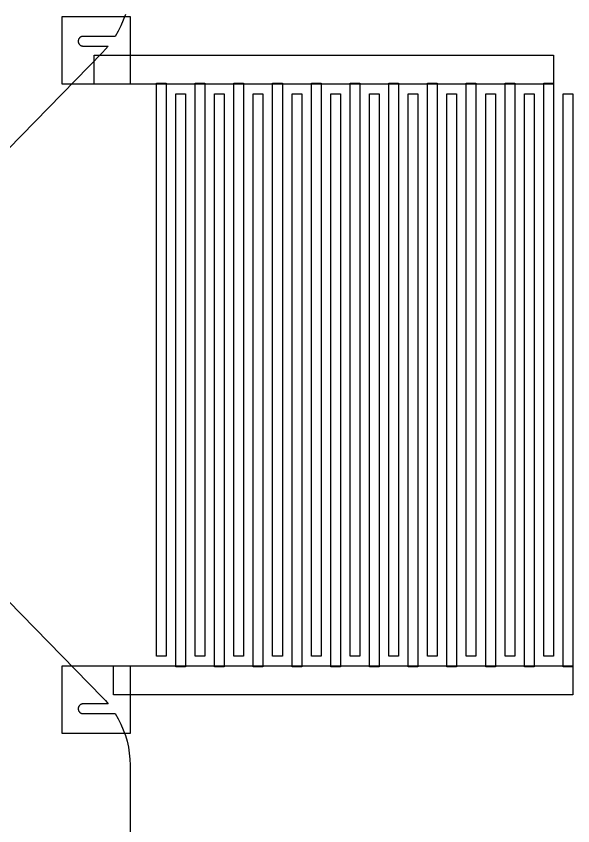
# Model space of a CAD drawing. Extents: x -550 to 354, y -1021 to 1021.
# Drawn here: x 66.2 to 353.6, y -232.6 to 185.1 of the extents above; entities that cross this region are included whole.
import ezdxf

# ---------------------------------------------------------------- set-up
doc = ezdxf.new("R2010")
doc.units = 13
doc.header["$MEASUREMENT"] = 0
doc.layers.add('L6D1800', color=5, linetype='Continuous')
doc.layers.add('L7D1800', color=6, linetype='Continuous')

msp = doc.modelspace()

# ---------------------------------------------------------------- linework, layer by layer
at = {"layer": 'L6D1800'}
for points in [[(90, 150), (90, 185), (125, 185), (125, 150)], [(106.524, 150), (106.524, 165), (343.643, 165), (343.643, 150)], [(138.643, -145), (138.643, 150.5), (143.643, 150.5), (143.643, -145)], [(158.643, -145), (158.643, 150.5), (163.643, 150.5), (163.643, -145)], [(178.643, -145), (178.643, 150.5), (183.643, 150.5), (183.643, -145)], [(198.643, -145), (198.643, 150.5), (203.643, 150.5), (203.643, -145)], [(218.643, -145), (218.643, 150.5), (223.643, 150.5), (223.643, -145)], [(238.643, -145), (238.643, 150.5), (243.643, 150.5), (243.643, -145)], [(258.643, -145), (258.643, 150.5), (263.643, 150.5), (263.643, -145)], [(278.643, -145), (278.643, 150.5), (283.643, 150.5), (283.643, -145)], [(298.643, -145), (298.643, 150.5), (303.643, 150.5), (303.643, -145)], [(318.643, -145), (318.643, 150.5), (323.643, 150.5), (323.643, -145)], [(338.643, -145), (338.643, 150.5), (343.643, 150.5), (343.643, -145)], [(148.643, -150.5), (148.643, 145), (153.643, 145), (153.643, -150.5)], [(168.643, -150.5), (168.643, 145), (173.643, 145), (173.643, -150.5)], [(188.643, -150.5), (188.643, 145), (193.643, 145), (193.643, -150.5)], [(208.643, -150.5), (208.643, 145), (213.643, 145), (213.643, -150.5)], [(228.643, -150.5), (228.643, 145), (233.643, 145), (233.643, -150.5)], [(248.643, -150.5), (248.643, 145), (253.643, 145), (253.643, -150.5)], [(268.643, -150.5), (268.643, 145), (273.643, 145), (273.643, -150.5)], [(288.643, -150.5), (288.643, 145), (293.643, 145), (293.643, -150.5)], [(308.643, -150.5), (308.643, 145), (313.643, 145), (313.643, -150.5)], [(328.643, -150.5), (328.643, 145), (333.643, 145), (333.643, -150.5)], [(348.643, -150.5), (348.643, 145), (353.643, 145), (353.643, -150.5)], [(90, -185), (90, -150), (125, -150), (125, -185)], [(116.524, -165), (116.524, -150), (353.643, -150), (353.643, -165)]]:
    msp.add_lwpolyline(points, close=True, dxfattribs=at)
at = {"layer": 'L7D1800'}
for points in [[(122.576, 186.016), (121.522, 183.073), (120.286, 180.202), (118.872, 177.413), (117.288, 174.718), (100.733, 174.718), (100.582, 174.713), (100.432, 174.7), (100.283, 174.677), (100.135, 174.645), (99.99, 174.605), (99.847, 174.556), (99.707, 174.498), (99.572, 174.432), (99.44, 174.357), (99.313, 174.275), (99.192, 174.186), (99.076, 174.089), (98.966, 173.986), (98.862, 173.876), (98.765, 173.76), (98.676, 173.638), (98.594, 173.511), (98.52, 173.38), (98.454, 173.244), (98.396, 173.105), (98.347, 172.962), (98.306, 172.816), (98.274, 172.669), (98.252, 172.519), (98.238, 172.369), (98.233, 172.218), (98.238, 172.067), (98.252, 171.917), (98.274, 171.767), (98.306, 171.62), (98.347, 171.474), (98.396, 171.332), (98.454, 171.192), (98.52, 171.056), (98.594, 170.925), (98.676, 170.798), (98.765, 170.676), (98.862, 170.56), (98.966, 170.45), (99.076, 170.347), (99.192, 170.25), (99.313, 170.161), (99.44, 170.079), (99.572, 170.004), (99.707, 169.938), (99.847, 169.88), (99.99, 169.831), (100.135, 169.791), (100.283, 169.759), (100.432, 169.736), (100.582, 169.723), (100.733, 169.718), (113.684, 169.718), (112.245, 168.038), (110.733, 166.423), (12.941, 66.505)], [(12.941, -66.505), (110.733, -166.423), (112.245, -168.038), (113.684, -169.718), (100.733, -169.718), (100.582, -169.723), (100.432, -169.736), (100.283, -169.759), (100.135, -169.791), (99.99, -169.831), (99.847, -169.88), (99.707, -169.938), (99.572, -170.004), (99.44, -170.079), (99.313, -170.161), (99.192, -170.25), (99.076, -170.347), (98.966, -170.45), (98.862, -170.56), (98.765, -170.676), (98.676, -170.798), (98.594, -170.925), (98.52, -171.056), (98.454, -171.192), (98.396, -171.332), (98.347, -171.474), (98.306, -171.62), (98.274, -171.767), (98.252, -171.917), (98.238, -172.067), (98.233, -172.218), (98.238, -172.369), (98.252, -172.519), (98.274, -172.669), (98.306, -172.816), (98.347, -172.962), (98.396, -173.105), (98.454, -173.244), (98.52, -173.38), (98.594, -173.511), (98.676, -173.638), (98.765, -173.76), (98.862, -173.876), (98.966, -173.986), (99.076, -174.089), (99.192, -174.186), (99.313, -174.275), (99.44, -174.357), (99.572, -174.432), (99.707, -174.498), (99.847, -174.556), (99.99, -174.605), (100.135, -174.645), (100.283, -174.677), (100.432, -174.7), (100.582, -174.713), (100.733, -174.718), (117.288, -174.718), (118.872, -177.413), (120.286, -180.202), (121.522, -183.073), (122.576, -186.016), (123.444, -189.019), (124.123, -192.071), (124.609, -195.159), (124.902, -198.272), (125, -201.396), (125, -971)]]:
    msp.add_lwpolyline(points, dxfattribs=at)

doc.saveas('drawing.dxf')
